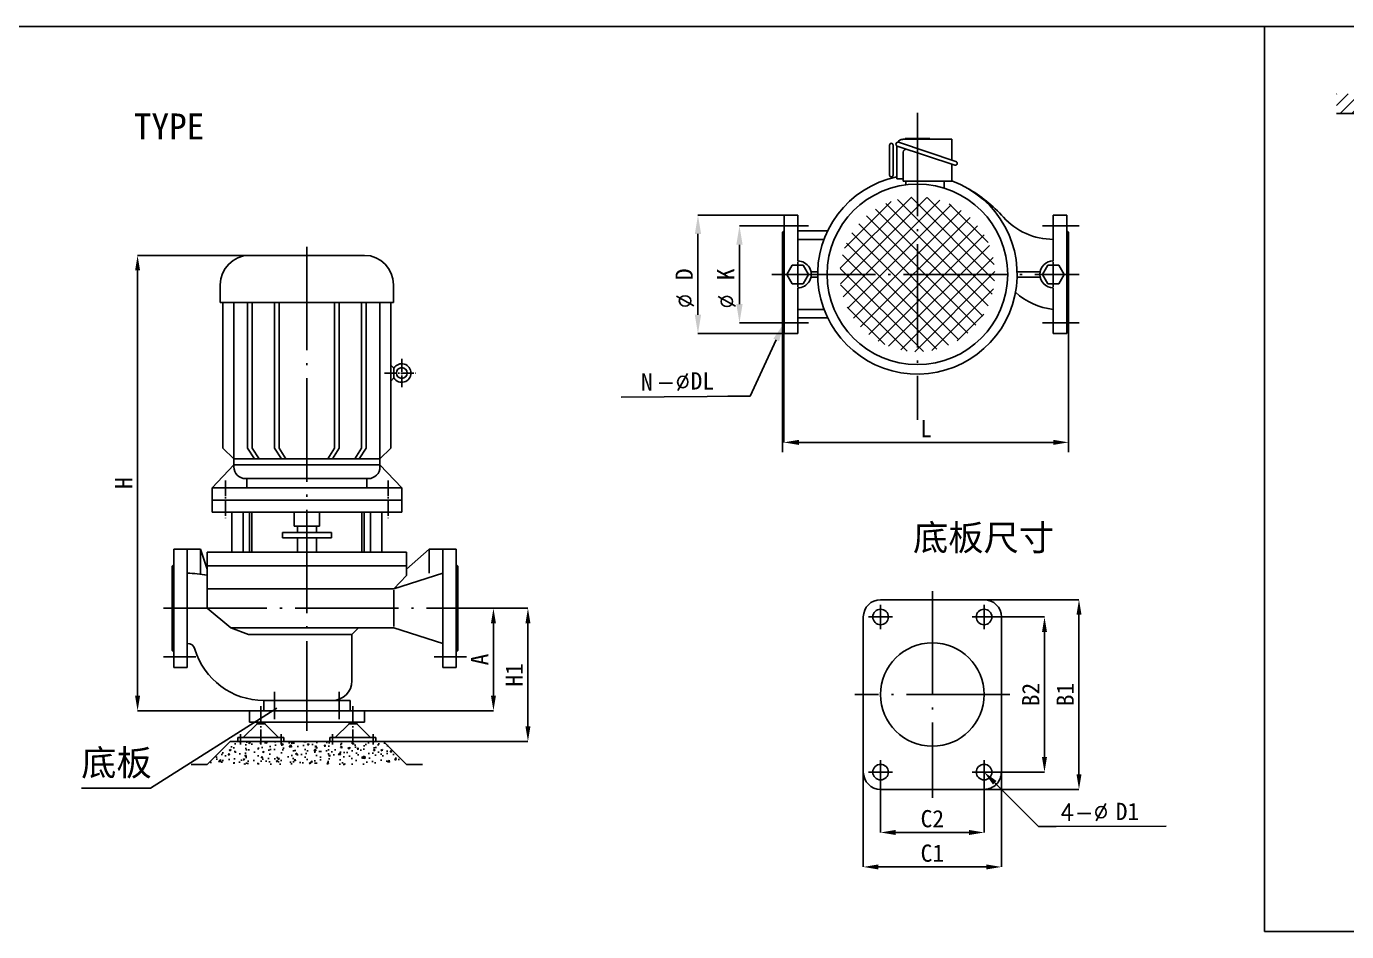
# Model space of a CAD drawing. Extents: x 1620 to 2878, y -792 to 791.
# Drawn here: x 2225.3 to 2531.4, y -372 to -162 of the extents above; entities that cross this region are included whole.
import ezdxf
from ezdxf.enums import TextEntityAlignment as Align

# ---------------------------------------------------------------- set-up
doc = ezdxf.new("R2010")
doc.units = 0
doc.header["$MEASUREMENT"] = 0
doc.linetypes.add('CEN', pattern=[30.5, 24, -3, 0.5, -3])
doc.layers.get('0').update_dxf_attribs({"linetype": 'CONTINUOUS'})
for name, color, linetype in [('BZ', 7, 'CONTINUOUS'), ('CS', 3, 'CONTINUOUS'), ('DH', 1, 'CEN'), ('YHPMX', 6, 'CONTINUOUS'), ('YHSOLID', 7, 'CONTINUOUS')]:
    doc.layers.add(name, color=color, linetype=linetype)
doc.styles.add('HZTXT', font='txt.shx', dxfattribs={"bigfont": 'hztxt.shx'})
doc.styles.get("Standard").update_dxf_attribs({"font": 'SimSun.ttf', "width": 0.6})

# ---------------------------------------------------------------- blocks, each defined once
blk = doc.blocks.new('KQLDJK2')
at = {"layer": 'BZ'}
h = blk.add_hatch(dxfattribs=at)
h.set_pattern_fill('ANSI37', color=256, scale=138.896405, style=0)
h.set_pattern_definition([(45, (-749.856, -271.13), (-12.27682, 12.27682), []), (135, (-749.856, -271.13), (-12.27682, -12.27682), [])])
h.paths.add_polyline_path([(0, 120.4, 0.414214), (-120.4, 0), (0, 0)])
h.paths.add_polyline_path([(0, 120.4), (0, 0), (120.4, 0, 0.414214)])
h.paths.add_polyline_path([(120.4, 0), (0, 0), (0, -120.4, 0.414214)])
h.paths.add_polyline_path([(0, 0), (-120.4, 0, 0.414214), (0, -120.4)])
at = {"layer": 'CS'}
for p, q in [((-29.3, 205.4), (59.9, 175.7)), ((-22.8, 210), (53.7, 210)), ((53.7, 210), (53.7, 177.8)), ((-43.4, 201.1), (-43.4, 154.3)), ((-37.8, 201.1), (-37.8, 154.3)), ((-32, 199.9), (-32, 148.6)), ((-31.3, 199.5), (57.9, 169.8)), ((-21.9, 190), (-21.9, 144.7)), ((53.7, 171.2), (53.7, 144.7)), ((-32, 148.6), (-21.9, 148.6)), ((-21.9, 144.7), (53.7, 144.7)), ((-17.9, 144.7), (-17.9, 139.1)), ((41.6, 144.7), (41.6, 134))]:
    blk.add_line(p, q, dxfattribs=at)
blk.add_circle((0, 0), 140.3, dxfattribs=at)
for centre, radius, start, end in [((-30.3, 202.5), 3.11, 71.5855, 251.5855), ((-22.8, 200.7), 9.26, 90, 148.719), ((-40.6, 201.1), 2.77, 0, 180), ((-17.3, 190), 4.63, 71.5855, 180), ((58.9, 172.8), 3.11, 251.5855, 71.5855), ((0, 0), 155, 101.9225, 69.7276), ((-40.6, 154.3), 2.77, 180, 0)]:
    blk.add_arc(centre, radius, start, end, dxfattribs=at)
blk = doc.blocks.new('KQLDJK1')
at = {"layer": 'CS'}
for p, q in [((-89.6, 0), (89.6, 0)), ((-134.6, -45), (-134.6, -72.1)), ((134.6, -45), (134.6, -72.1)), ((-134.6, -72.1), (134.6, -72.1)), ((-130.4, -72.1), (-130.4, -294.8)), ((-113.6, -72.1), (-113.6, -323.5)), ((-92.1, -72.1), (-92.1, -294.8)), ((-84.9, -72.1), (-84.9, -294.8)), ((-50.3, -72.1), (-50.3, -294.8)), ((-43.1, -72.1), (-43.1, -294.8)), ((43.1, -72.1), (43.1, -294.8)), ((50.3, -72.1), (50.3, -294.8)), ((84.9, -72.1), (84.9, -294.8)), ((92.1, -72.1), (92.1, -294.8)), ((113.6, -72.1), (113.6, -323.5)), ((130.4, -72.1), (130.4, -294.8)), ((-113.6, -311.5), (-130.4, -294.8)), ((-92.1, -294.8), (-81.5, -311.5)), ((-84.9, -294.8), (-74.3, -311.5)), ((-50.3, -294.8), (-39.7, -311.5)), ((-43.1, -294.8), (-32.5, -311.5)), ((43.1, -294.8), (32.5, -311.5)), ((50.3, -294.8), (39.7, -311.5)), ((84.9, -294.8), (74.3, -311.5)), ((92.1, -294.8), (81.5, -311.5)), ((113.6, -311.5), (130.4, -294.8)), ((-147.3, -355.6), (-113.6, -320.7)), ((-113.6, -311.5), (113.6, -311.5)), ((-113.6, -320.7), (113.6, -320.7)), ((147.3, -355.6), (113.6, -320.7)), ((-95.6, -341.5), (95.6, -341.5)), ((-93.3, -341.5), (-93.3, -355.6)), ((93.3, -341.5), (93.3, -355.6)), ((-147.3, -355.6), (147.3, -355.6)), ((-147.3, -355.6), (-147.3, -393)), ((147.3, -355.6), (147.3, -393)), ((-147.3, -374.6), (147.3, -374.6)), ((-147.3, -393), (147.3, -393)), ((-116.6, -393), (-116.6, -453.9)), ((-98.8, -393), (-98.8, -453.9)), ((-89, -393), (-89, -453.9)), ((-85.4, -393), (-85.4, -453.9)), ((-19.8, -393), (-19.8, -414.1)), ((19.8, -393), (19.8, -414.1)), ((85.4, -393), (85.4, -453.9)), ((89, -393), (89, -453.9)), ((98.8, -393), (98.8, -453.9)), ((116.6, -393), (116.6, -453.9)), ((-38.1, -423.9), (38.1, -423.9)), ((-38.1, -423.9), (-38.1, -432.4)), ((-19.8, -414.1), (19.8, -414.1)), ((-14.8, -414.1), (-14.8, -423.9)), ((14.8, -414.1), (14.8, -423.9)), ((38.1, -423.9), (38.1, -432.4)), ((-38.1, -432.4), (38.1, -432.4)), ((-14.8, -432.4), (-14.8, -453.9)), ((14.8, -432.4), (14.8, -453.9)), ((-155, -453.9), (155, -453.9)), ((-155, -453.9), (-155, -540)), ((155, -453.9), (155, -490)), ((-155, -474.9), (155, -474.9)), ((135, -510), (155, -490)), ((-155, -510), (135, -510)), ((135, -512), (135, -568)), ((-155, -540), (-118, -570)), ((-118, -570), (135, -570)), ((-90.9, -580), (-118, -570)), ((70, -580), (-90.9, -580)), ((70, -580), (80, -570))]:
    blk.add_line(p, q, dxfattribs=at)
for centre, radius, start, end in [((-89.6, -45), 45, 90, 180), ((89.6, -45), 45, 0, 90), ((-95.6, -323.5), 18, 180, 270), ((95.6, -323.5), 18, 270, 0)]:
    blk.add_arc(centre, radius, start, end, dxfattribs=at)
at = {"layer": 'DH'}
for p, q in [((-126.3, -344.4), (-126.3, -404.7)), ((126.3, -344.4), (126.3, -404.7))]:
    blk.add_line(p, q, dxfattribs=at)
blk = doc.blocks.new('KQLDH')
at = {"layer": 'CS'}
for p, q in [((5.8, 9.1), (0, 14.9)), ((5.8, 9.1), (5.8, -9.1)), ((5.8, -9.1), (0, -14.9))]:
    blk.add_line(p, q, dxfattribs=at)
blk.add_circle((20.4, 0), 10, dxfattribs=at)
blk.add_arc((20.4, 0), 17.2, 211.991, 148.009, dxfattribs=at)
at = {"layer": 'DH'}
for p, q in [((20.4, 26.2), (20.4, -26.2)), ((-11.9, 0), (46.6, 0))]:
    blk.add_line(p, q, dxfattribs=at)
blk = doc.blocks.new('KQLDZ')
at = {"layer": 'BZ'}
h = blk.add_hatch(dxfattribs=at)
h.set_pattern_fill('AR-CONC', color=256, scale=3, style=0)
h.set_pattern_definition([(50, (-139.212, -109.635), (21.5178, -1.8826), [2.25, -24.75]), (355, (-139.212, -109.635), (-4.1625, 22.5658), [1.8, -19.8]), (100.451, (-137.419, -109.792), (17.3553, 20.6832), [1.9122, -21.0343]), (46.184, (-139.212, -103.635), (32.0172, -4.9656), [3.375, -37.125]), (96.636, (-136.544, -104.05), (28.04, 29.2235), [2.8683, -31.5514]), (351.184, (-139.21, -103.635), (28.04, 29.2236), [2.7, -29.7]), (21, (-136.212, -105.135), (17.9072, -12.0786), [2.25, -24.75]), (326, (-136.212, -105.135), (7.2995, 21.7545), [1.8, -19.8]), (71.451, (-134.72, -106.142), (25.2067, 9.6759), [1.9122, -21.0343]), (37.5, (-139.212, -109.635), (0.3648, 9.98682), [0, -19.56, 0, -20.1, 0, -19.875]), (7.5, (-139.212, -109.635), (7.8921, 11.83235), [0, -11.46, 0, -19.11, 0, -7.575]), (327.5, (-145.902, -109.635), (16.01467, -0.67665), [0, -7.5, 0, -23.4, 0, -31.05]), (317.5, (-148.902, -109.635), (17.4956, 3.00315), [0, -9.75, 0, -15.54, 0, -22.05])])
h.paths.add_polyline_path([(-100, -40), (-130, -70), (130, -70), (100, -40)])
at = {"layer": 'CS'}
for p, q in [((-75, 0), (75, 0)), ((-75, 0), (-75, -15)), ((-65, -17), (-83, -35)), ((75, -15), (-75, -15)), ((-65, -15), (-65, -17)), ((-65, -16), (-55, -16)), ((-65, -17), (-55, -17)), ((-55, -15), (-55, -17)), ((-55, -17), (-37, -35)), ((55, -17), (37, -35)), ((55, -15), (55, -17)), ((65, -16), (55, -16)), ((65, -17), (55, -17)), ((65, -15), (65, -17)), ((65, -17), (83, -35)), ((75, 0), (75, -15)), ((-100, -40), (-130, -70)), ((-100, -40), (100, -40)), ((-90, -35), (-30, -35)), ((-90, -35), (-90, -40)), ((-30, -35), (-30, -40)), ((90, -35), (30, -35)), ((30, -35), (30, -40)), ((90, -35), (90, -40)), ((100, -40), (130, -70)), ((-130, -70), (-150.8, -70)), ((130, -70), (150.8, -70))]:
    blk.add_line(p, q, dxfattribs=at)
at = {"layer": 'DH'}
for p, q in [((-60, 5.9), (-60, -44)), ((60, 5.9), (60, -44)), ((-86.5, -30.7), (-86.5, -44)), ((-33.5, -30.7), (-33.5, -44)), ((33.5, -30.7), (33.5, -44)), ((86.5, -30.7), (86.5, -44))]:
    blk.add_line(p, q, dxfattribs=at)

msp = doc.modelspace()

# ---------------------------------------------------------------- hatches: boundary and pattern name
at = {"layer": 'YHPMX', "ltscale": 0.2}
h = msp.add_hatch(dxfattribs=at)
h.set_pattern_fill('ANSI31', color=256, scale=15.120422, style=0)
h.set_pattern_definition([(45, (920.553, -719.637), (-1.3364691, 1.3364691), [])])
h.paths.add_polyline_path([(2569.01215, -182.16182), (2569.01215, -177.62036), (2529.01448, -177.62036), (2529.01448, -182.16182)])

# ---------------------------------------------------------------- linework, layer by layer
for p, q in [((2809.31876, -161.97458), (2512.31876, -161.97458)), ((2512.31876, -161.97458), (2512.31876, -371.97458)), ((2512.31876, -371.97458), (2809.31876, -371.97458))]:
    msp.add_line(p, q)
at = {"layer": 'BZ'}
for p, q in [((2512.31876, -161.97458), (2215.31876, -161.97458)), ((2512.31876, -371.97458), (2512.31876, -161.97458)), ((2400.98373, -205.75327), (2380.98373, -205.75327)), ((2380.98373, -210.12827), (2380.98373, -228.87827)), ((2398.10873, -208.25327), (2390.60873, -208.25327)), ((2390.60873, -226.37827), (2390.60873, -212.62827)), ((2290.31876, -215.09958), (2251.06876, -215.09958)), ((2251.06876, -317.22458), (2251.06876, -218.59958)), ((2400.60873, -219.50327), (2400.60873, -260.75327)), ((2466.85873, -219.50327), (2466.85873, -260.75327)), ((2400.86874, -225.70638), (2400.86874, -258.47819)), ((2466.87036, -224.8972), (2466.87036, -258.47819)), ((2398.10873, -230.75327), (2390.60873, -230.75327)), ((2400.98373, -233.25327), (2380.98373, -233.25327)), ((2399.13477, -234.71837), (2393.05963, -247.74654)), ((2393.05963, -247.74654), (2363.21138, -247.95884)), ((2388.68463, -247.74654), (2387.90338, -247.74654)), ((2393.05963, -247.74654), (2388.68463, -247.74654)), ((2404.36874, -258.47819), (2463.37036, -258.47819)), ((2447.31876, -294.97458), (2469.31876, -294.97458)), ((2325.56876, -296.97458), (2333.56876, -296.97458)), ((2333.56876, -296.97458), (2341.56876, -296.97458)), ((2450.11876, -298.97458), (2461.31876, -298.97458)), ((2469.31876, -298.47458), (2469.31876, -335.47458)), ((2333.56876, -317.22458), (2333.56876, -300.47458)), ((2341.56876, -324.3357), (2341.56876, -300.47458)), ((2461.31876, -331.47458), (2461.31876, -302.47458)), ((2280.31876, -320.72458), (2251.06876, -320.72458)), ((2283.31876, -320.09958), (2254.06876, -338.72458)), ((2300.31876, -320.72458), (2333.56876, -320.72458)), ((2308.09653, -327.8357), (2341.56876, -327.8357)), ((2419.31876, -334.97458), (2419.31876, -356.97458)), ((2423.31876, -334.97458), (2423.31876, -348.97458)), ((2447.31876, -334.97458), (2447.31876, -348.97458)), ((2450.11876, -334.97458), (2461.31876, -334.97458)), ((2451.31876, -334.97458), (2451.31876, -356.97458)), ((2254.06876, -338.72458), (2238.06876, -338.72458)), ((2447.31876, -338.97458), (2469.31876, -338.97458)), ((2449.79363, -337.44946), (2459.90526, -347.56108)), ((2459.90526, -347.56108), (2489.54576, -347.48804)), ((2459.90526, -347.56108), (2463.40526, -347.56108)), ((2463.40526, -347.56108), (2464.03026, -347.56108)), ((2426.81876, -348.97458), (2443.81876, -348.97458)), ((2422.81876, -356.97458), (2447.81876, -356.97458))]:
    msp.add_line(p, q, dxfattribs=at)
for points in [[(2380.25456, -210.12827), (2381.71289, -210.12827), (2380.98373, -205.75327)], [(2389.87956, -212.62827), (2391.33789, -212.62827), (2390.60873, -208.25327)], [(2250.48542, -218.59958), (2251.65209, -218.59958), (2251.06876, -215.09958)], [(2389.87956, -226.37827), (2391.33789, -226.37827), (2390.60873, -230.75327)], [(2380.25456, -228.87827), (2381.71289, -228.87827), (2380.98373, -233.25327)], [(2398.47392, -234.41021), (2399.79562, -235.02653), (2400.98373, -230.75327)], [(2404.36874, -257.89485), (2404.36874, -259.06152), (2400.86874, -258.47819)], [(2463.37036, -257.89485), (2463.37036, -259.06152), (2466.87036, -258.47819)], [(2468.73542, -298.47458), (2469.90209, -298.47458), (2469.31876, -294.97458)], [(2332.98542, -300.47458), (2334.15209, -300.47458), (2333.56876, -296.97458)], [(2340.98542, -300.47458), (2342.15209, -300.47458), (2341.56876, -296.97458)], [(2460.73542, -302.47458), (2461.90209, -302.47458), (2461.31876, -298.97458)], [(2250.48542, -317.22458), (2251.65209, -317.22458), (2251.06876, -320.72458)], [(2332.98542, -317.22458), (2334.15209, -317.22458), (2333.56876, -320.72458)], [(2340.98542, -324.3357), (2342.15209, -324.3357), (2341.56876, -327.8357)], [(2460.73542, -331.47458), (2461.90209, -331.47458), (2461.31876, -334.97458)], [(2449.38115, -337.86194), (2450.20611, -337.03698), (2447.31876, -334.97458)], [(2468.73542, -335.47458), (2469.90209, -335.47458), (2469.31876, -338.97458)], [(2426.81876, -348.39125), (2426.81876, -349.55792), (2423.31876, -348.97458)], [(2443.81876, -348.39125), (2443.81876, -349.55792), (2447.31876, -348.97458)], [(2422.81876, -356.39125), (2422.81876, -357.55792), (2419.31876, -356.97458)], [(2447.81876, -356.39125), (2447.81876, -357.55792), (2451.31876, -356.97458)]]:
    msp.add_solid(points, dxfattribs=at)
at = {"layer": 'CS'}
for p, q in [((2400.98373, -205.75327), (2400.98373, -233.25327)), ((2400.98373, -205.75327), (2404.10873, -205.75327)), ((2404.10873, -205.75327), (2404.10873, -216.37827)), ((2463.35873, -205.75327), (2463.35873, -216.37827)), ((2466.48373, -205.75327), (2463.35873, -205.75327)), ((2466.48373, -205.75327), (2466.48373, -233.25327)), ((2400.60873, -209.69077), (2400.98373, -209.31577)), ((2400.60873, -209.69077), (2400.60873, -229.31577)), ((2404.10873, -209.44077), (2411.03778, -209.44077)), ((2466.85873, -209.69077), (2466.48373, -209.31577)), ((2466.85873, -209.69077), (2466.85873, -229.31577)), ((2404.10873, -211.37827), (2410.20809, -211.37827)), ((2407.29561, -218.87827), (2408.74217, -218.87827)), ((2407.29561, -220.12827), (2408.74217, -220.12827)), ((2460.17184, -218.87827), (2454.97528, -218.87827)), ((2460.17184, -220.12827), (2454.97528, -220.12827)), ((2404.10873, -233.25327), (2404.10873, -222.62827)), ((2463.35873, -233.25327), (2463.35873, -222.62827)), ((2400.60873, -229.31577), (2400.98373, -229.69077)), ((2404.10873, -227.62827), (2410.20809, -227.62827)), ((2466.85873, -229.31577), (2466.48373, -229.69077)), ((2404.10873, -229.56577), (2411.03778, -229.56577)), ((2400.98373, -233.25327), (2404.10873, -233.25327)), ((2466.48373, -233.25327), (2463.35873, -233.25327)), ((2259.44376, -283.22458), (2259.44376, -310.72458)), ((2259.44376, -283.22458), (2265.69376, -283.22458)), ((2262.56876, -283.22458), (2262.56876, -310.72458)), ((2265.69376, -283.22458), (2265.69376, -289.05073)), ((2265.69376, -283.22458), (2267.19376, -287.87736)), ((2318.69376, -283.22458), (2313.44376, -287.87736)), ((2318.69376, -288.84958), (2318.69376, -283.22458)), ((2324.94376, -283.22458), (2318.69376, -283.22458)), ((2321.81876, -283.22458), (2321.81876, -310.72458)), ((2324.94376, -283.22458), (2324.94376, -310.72458)), ((2259.06876, -287.16208), (2259.44376, -286.78708)), ((2259.06876, -287.16208), (2259.06876, -306.78708)), ((2325.31876, -287.16208), (2324.94376, -286.78708)), ((2325.31876, -287.16208), (2325.31876, -306.78708)), ((2310.45988, -292.42597), (2321.81876, -288.84958)), ((2447.31876, -294.97458), (2423.31876, -294.97458)), ((2419.31876, -334.97458), (2419.31876, -298.97458)), ((2451.31876, -334.97458), (2451.31876, -298.97458)), ((2310.45988, -301.5232), (2321.81876, -305.09958)), ((2300.7623, -303.0394), (2300.7623, -313.80097)), ((2259.06876, -306.78708), (2259.44376, -307.16208)), ((2325.31876, -306.78708), (2324.94376, -307.16208)), ((2259.44376, -310.72458), (2262.56876, -310.72458)), ((2324.94376, -310.72458), (2321.81876, -310.72458)), ((2280.31876, -320.72458), (2280.31876, -318.34958)), ((2280.31876, -318.34958), (2300.31876, -318.34958)), ((2300.31876, -320.72458), (2280.31876, -320.72458)), ((2300.31876, -318.34958), (2300.31876, -320.72458)), ((2447.31876, -338.97458), (2423.31876, -338.97458))]:
    msp.add_line(p, q, dxfattribs=at)
for points in [[(2402.85873, -217.33821), (2401.60873, -219.50327), (2402.85873, -221.66834), (2405.35873, -221.66834), (2406.60873, -219.50327), (2405.35873, -217.33821)], [(2462.10873, -217.33821), (2460.85873, -219.50327), (2462.10873, -221.66834), (2464.60873, -221.66834), (2465.85873, -219.50327), (2464.60873, -217.33821)]]:
    msp.add_lwpolyline(points, close=True, dxfattribs=at)
for centre, radius in [((2423.31876, -298.97458), 1.8), ((2447.31876, -298.97458), 1.8), ((2435.31876, -316.97458), 12), ((2423.31876, -334.97458), 1.8), ((2447.31876, -334.97458), 1.8)]:
    msp.add_circle(centre, radius, dxfattribs=at)
for centre, radius, start, end in [((2426.07748, -229.51669), 34.6875, 42.1272989, 59.9999997), ((2463.35873, -195.79822), 15.58005, 222.1272989, 270), ((2404.10873, -219.50327), 3.125, 269.9999997, 89.9999999), ((2463.35873, -219.50327), 3.125, 89.9999999, 269.9999997), ((2465.2591, -211.76787), 15.97385, 228.167446, 263.167446), ((2262.56876, -313.22458), 24.375, 79.062179, 89.9999998), ((2423.31876, -298.97458), 4, 89.9999999, 179.9999998), ((2447.31876, -298.97458), 4, 0, 89.9999999), ((2262.56876, -306.98873), 1.88915, 16.5188757, 90), ((2280.31876, -301.72458), 16.625, 196.5188757, 269.9999997), ((2296.21369, -313.80097), 4.54861, 269.9999999, 359.9999998), ((2423.31876, -334.97458), 4, 179.9999998, 269.9999997), ((2447.31876, -334.97458), 4, 269.9999997, 0)]:
    msp.add_arc(centre, radius, start, end, dxfattribs=at)
at = {"layer": 'DH'}
for p, q in [((2431.85873, -182.00327), (2431.85872, -253.25327)), ((2428.98373, -188.00327), (2434.73373, -188.00327)), ((2398.10873, -208.25327), (2406.60873, -208.25327)), ((2469.35873, -208.25327), (2460.85873, -208.25327)), ((2290.31876, -213.09958), (2290.31876, -325.39125)), ((2404.10873, -216.62827), (2404.10873, -222.37827)), ((2463.35873, -216.62827), (2463.35873, -222.37827)), ((2398.10873, -219.50327), (2469.35873, -219.50327)), ((2398.10873, -230.75327), (2406.60873, -230.75327)), ((2469.35873, -230.75327), (2460.85873, -230.75327)), ((2435.31876, -292.97458), (2435.31876, -340.97458)), ((2423.31876, -296.17458), (2423.31876, -301.77458)), ((2447.31876, -296.17458), (2447.31876, -301.77458)), ((2257.06876, -296.97458), (2327.31876, -296.97458)), ((2426.11876, -298.97458), (2420.51876, -298.97458)), ((2450.11876, -298.97458), (2444.51876, -298.97458)), ((2257.06876, -308.22458), (2264.56876, -308.22458)), ((2327.31876, -308.22458), (2319.81876, -308.22458)), ((2282.81876, -322.72458), (2282.81876, -316.34958)), ((2297.81876, -322.72458), (2297.81876, -316.34958)), ((2453.31876, -316.97458), (2417.31876, -316.97458)), ((2423.31876, -332.17458), (2423.31876, -337.77458)), ((2447.31876, -332.17458), (2447.31876, -337.77458)), ((2426.11876, -334.97458), (2420.51876, -334.97458)), ((2450.11876, -334.97458), (2444.51876, -334.97458))]:
    msp.add_line(p, q, dxfattribs=at)
at = {"layer": 'YHSOLID'}
msp.add_line((2529.01448, -182.16182), (2569.01215, -182.16182), dxfattribs=at)

# ---------------------------------------------------------------- block references
at = {"layer": 'DH'}
for name, p, xscale, yscale, zscale in [('KQLDJK2', (2431.85873, -219.50327), 0.1491935483870748, 0.1491935483871032, 0.1491935483870975), ('KQLDJK1', (2290.31876, -215.09958), 0.1491935483870748, 0.1516203703703809, 0.149193548387097), ('KQLDH', (2309.76722, -242.39125), 0.125, 0.125, 0.125), ('KQLDZ', (2290.31876, -320.72458), 0.1777777777778056, 0.1777777777777771, 0.177777777777778)]:
    msp.add_blockref(name, p, dxfattribs=dict(at, xscale=xscale, yscale=yscale, zscale=zscale))

# ---------------------------------------------------------------- texts
at = {"style": 'HZTXT'}
for p in [(2379.99233, -227.38793), (2389.69494, -227.50199)]:
    msp.add_text('%%c', height=4, rotation=90, dxfattribs=at).set_placement(p)
for s, p in [('-%%c', (2371.29534, -246.46608)), ('4-%%c', (2464.84577, -346.27427))]:
    msp.add_text(s, height=4, dxfattribs=at).set_placement(p)
for tag, p, height in [('TYPE', (2250.20756, -188.17748), 6), ('DL', (2379.28017, -246.21307), 4), ('D1', (2477.83462, -346.09171), 4)]:
    msp.add_attdef(tag, p, '', height=height)
for tag, p in [('D', (2380.98373, -219.50327)), ('K', (2390.60873, -219.50327)), ('H', (2251.06876, -267.91208)), ('A', (2333.56876, -308.84958)), ('H1', (2341.56876, -312.40514)), ('B2', (2461.31876, -316.97458)), ('B1', (2469.31876, -316.97458))]:
    msp.add_attdef(tag, text='', height=4, rotation=90).set_placement(p, align=Align.BOTTOM_CENTER)
msp.add_attdef('N', text='', height=4).set_placement((2370.48546, -246.46609), align=Align.RIGHT)
for tag, p in [('L', (2433.86955, -258.47819)), ('C2', (2435.31876, -348.97458)), ('C1', (2435.31876, -356.97458))]:
    msp.add_attdef(tag, text='', height=4).set_placement(p, align=Align.BOTTOM_CENTER)
at = {"layer": 'BZ'}
for s, p in [('底板尺寸', (2430.83267, -283.56278)), ('底板', (2237.99732, -335.79456))]:
    msp.add_text(s, height=6, dxfattribs=at).set_placement(p)

doc.saveas('drawing.dxf')
